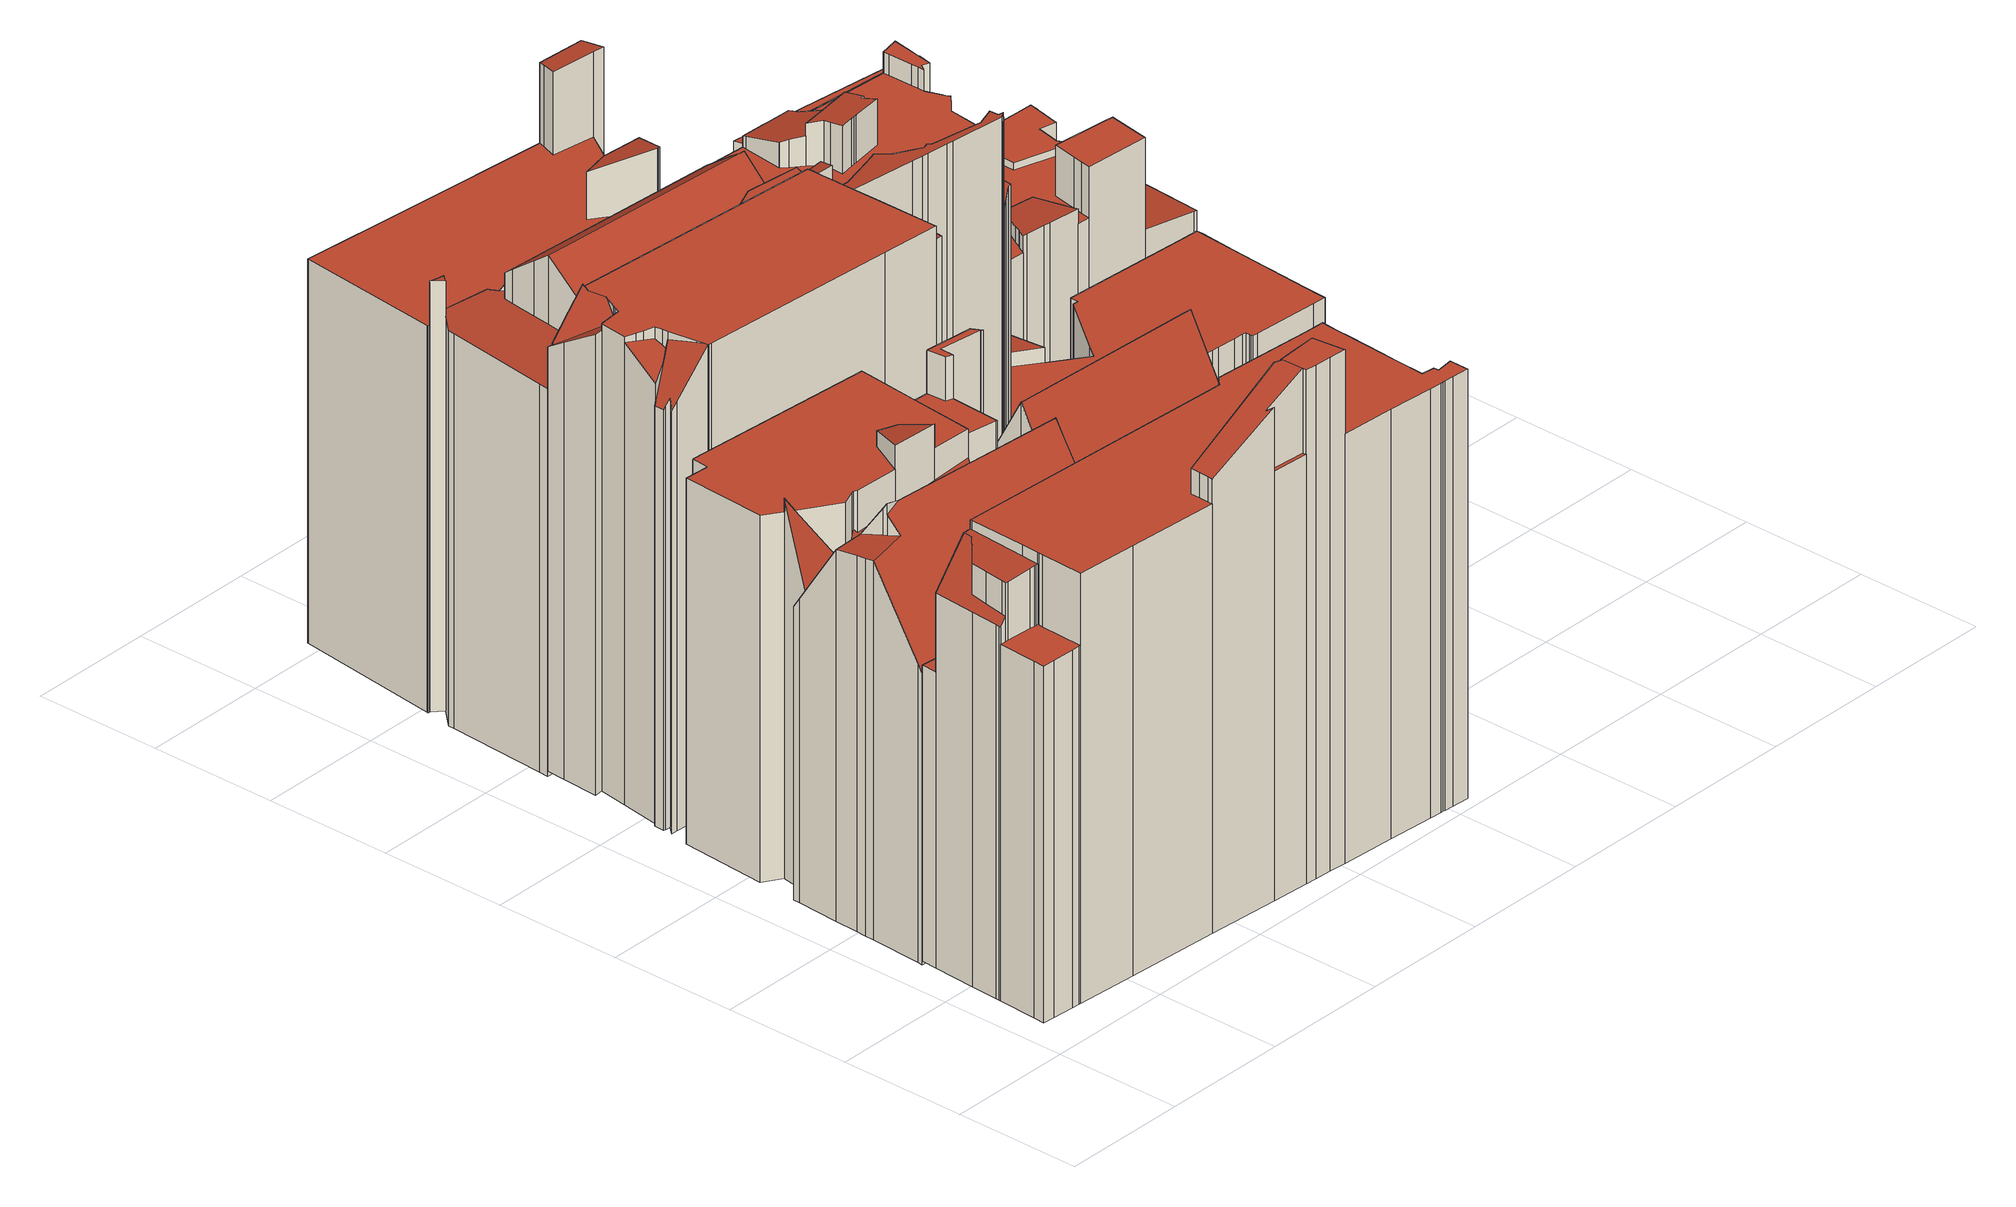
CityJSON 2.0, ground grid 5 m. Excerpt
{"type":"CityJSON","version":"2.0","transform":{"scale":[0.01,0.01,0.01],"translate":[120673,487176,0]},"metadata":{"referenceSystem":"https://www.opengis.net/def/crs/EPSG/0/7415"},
"CityObjects":{
"building1":{"type":"Building","attributes":{"dak_type":"slanted","data_area":109.14,"data_coverage":0.928,"geconstateerd":false,"gid":16992010,"h_dak_50p":17.04,"h_dak_70p":17.06,"h_dak_max":20.39,"h_dak_min":3.39,"h_maaiveld":0.548,"kas_warenhuis":false,"lod11_replace":false,"ondergronds_type":"above ground","oorspronkelijkbouwjaar":1987,"pw_actueel":"yes","pw_bron":"ahn3","reconstructie_methode":"tudelft3d-geoflow","reconstruction_skipped":false,"rmse_lod12":3.08,"rmse_lod13":1.92,"rmse_lod22":1.46,"rn":1,"status":"Pand in gebruik","t_run":290.98,"val3dity_codes_lod12":"[]","val3dity_codes_lod13":"[]","val3dity_codes_lod22":"[303]"},"children":["building1-1"]},
"building1-1":{"type":"BuildingPart","parents":["building1"],"geometry":[{"type":"Solid","lod":"2.2","boundaries":[[[[0,1,2,3,4,5,6,7,8,9,10,11,12,13,14,15,16,17,18,19,20,21,22,23,24,25,26,27,28,29,30,31,32,33,34,35,36,37,38,39,40,41,42,43,44,45,46,47,48,49,50,51,52,53,54,55,56]],[[57,25,24,58]],[[59,14,13,60]],[[61,62,63,64]],[[64,63,0,56,65]],[[66,67,68,69]],[[70,3,2,71]],[[72,16,15,73]],[[74,22,21,75]],[[76,77,78,79]],[[65,56,55,78]],[[80,81,82,83]],[[84,85,86,87]],[[88,26,25,57]],[[89,90,23,22,74]],[[91,92,93,94,95]],[[96,17,16,72]],[[97,95,94,93,98,99]],[[100,101,90,89]],[[102,103,101,100]],[[104,39,38,105]],[[106,45,44,107]],[[108,109,110,111]],[[112,111,110,113,114]],[[71,2,1,115]],[[116,117,118,119]],[[120,116,121,122]],[[123,124,125,126]],[[127,128,117,116,120]],[[129,12,11,130]],[[79,78,55,54,131,132]],[[133,4,3,70]],[[119,118,134,135]],[[69,68,136,137]],[[60,13,12,129]],[[83,82,138,139]],[[139,138,140,141]],[[142,143,128,127]],[[144,46,45,106]],[[145,20,19,92,91]],[[75,21,20,145]],[[146,18,17,96]],[[147,148,149,150]],[[107,44,43,151]],[[151,43,42,152]],[[153,154,155]],[[156,37,36,157]],[[158,30,29,159]],[[160,47,46,144]],[[161,162,163,67,66]],[[164,165,166,167]],[[130,11,10,125]],[[135,134,124,123]],[[159,29,28,168]],[[114,113,62,61]],[[169,50,49,170]],[[154,153,165,164]],[[131,54,53,171]],[[172,173,174,175]],[[132,131,173,172]],[[176,9,8,177]],[[178,179,180,181]],[[177,8,7,182]],[[183,184,162,161]],[[185,186,111,112]],[[137,136,109,108]],[[187,188,189,190]],[[152,42,41,191,192]],[[191,41,40,193]],[[194,156,188,187]],[[105,38,37,156,194]],[[157,36,35,195]],[[195,35,34,196]],[[190,189,196,197]],[[198,199,179,178]],[[200,201,199,198]],[[202,203,201,200]],[[204,205,203,202]],[[175,174,171,206]],[[87,86,207,208]],[[206,171,53,52,209]],[[210,51,50,169,211]],[[211,169,85,84]],[[99,98,212,213]],[[58,24,23,90]],[[197,196,34,33,214]],[[215,32,31,216]],[[216,31,30,158]],[[168,28,27,217]],[[217,27,26,88]],[[209,52,51,210]],[[208,207,205,204]],[[218,48,47,160]],[[170,49,48,218]],[[219,220,81,80]],[[141,140,221,222]],[[222,221,148,147]],[[95,94,103,102]],[[150,149,94,95,97]],[[92,19,18,146]],[[192,191,220,219]],[[193,40,39,104]],[[214,33,32,215]],[[126,125,10,9,176]],[[223,5,4,133]],[[115,1,0,63]],[[181,180,77,76]],[[213,212,143,142]],[[224,6,5,223]],[[182,7,6,224,225]],[[225,224,163,162]],[[167,166,184,183]],[[122,121,186,185]],[[73,15,14,59]],[[102,100,89,74,75,145,91,95]],[[60,129,130,125,124,134,118,117,128,143,212,98,93,92,146,96,72,73,59]],[[132,172,175,202,200,198,178,181,76,79]],[[157,195,196,189,188,156]],[[171,174,173,131]],[[204,202,175,206,209,210,211,84,87,208]],[[170,218,160,144,106,107,151,152,192,219,80,83,139,141,222,147,150,97,99,213,142,127,120,122,185,112,114,61,64,65,78,77,180,179,199,201,203,205,207,86,85,169]],[[187,190,197,214,215,216,158,159,168,217,88,57,58,90,101,103,94,149,148,221,140,138,82,81,220,191,193,104,105,194]],[[133,70,71,115,63,62,113,110,109,136,68,67,163,224,223]],[[126,176,177,182,225,162,184,166,165,153,155,119,135,123]],[[164,167,183,161,66,69,137,108,111,186,121,116,119,155,154]]]],"semantics":{"surfaces":[{"type":"GroundSurface"},{"type":"WallSurface","on_footprint_edge":true},{"type":"WallSurface","on_footprint_edge":false},{"type":"RoofSurface"}],"values":[[0,1,1,2,1,2,1,1,1,2,1,2,2,1,1,2,1,2,2,2,1,1,2,2,1,2,2,2,2,1,1,1,2,2,1,2,2,2,1,1,1,1,2,1,1,2,1,1,1,2,2,1,2,1,2,1,2,1,2,2,1,2,1,2,2,2,2,1,1,2,1,1,1,2,2,2,2,2,2,2,1,1,2,2,1,1,1,1,1,1,1,2,1,1,2,2,2,2,2,1,2,1,1,1,1,1,2,2,1,1,2,2,2,1,3,3,3,3,3,3,3,3,3,3,3]]}}]},
"building2":{"type":"Building","attributes":{"dak_type":"slanted","data_area":84.77,"data_coverage":0.899,"geconstateerd":false,"gid":17594515,"h_dak_50p":12.39,"h_dak_70p":13.74,"h_dak_max":16.14,"h_dak_min":11.46,"h_maaiveld":0.412,"kas_warenhuis":false,"lod11_replace":false,"ondergronds_type":"above ground","oorspronkelijkbouwjaar":1879,"pw_actueel":"yes","pw_bron":"ahn3","reconstructie_methode":"tudelft3d-geoflow","reconstruction_skipped":false,"rmse_lod12":1.75,"rmse_lod13":1.12,"rmse_lod22":0.258,"rn":1,"status":"Pand in gebruik","t_run":163.75,"val3dity_codes_lod12":"[]","val3dity_codes_lod13":"[]","val3dity_codes_lod22":"[]"},"children":["building2-1"]},
"building2-1":{"type":"BuildingPart","parents":["building2"],"geometry":[{"type":"Solid","lod":"2.2","boundaries":[[[[226,227,228,229,230,231,232,233,234,235,236,237,238,239,240,241,242,243,244,245,246,247,248,249,250,251,252,253,254,255,256,257,258,259,260,261,262]],[[263,248,247,264]],[[265,254,253,266]],[[267,245,244,268]],[[269,250,249,270]],[[271,252,251,272]],[[273,257,256,274]],[[275,230,229,276]],[[277,255,254,265]],[[278,243,242,279]],[[280,234,233,281]],[[268,244,243,278]],[[282,236,235,283]],[[284,241,240,285]],[[286,239,238,287]],[[276,229,228,288]],[[274,256,255,277]],[[281,233,232,289]],[[290,231,230,275]],[[288,228,227,291]],[[289,232,231,290]],[[292,293,294,295,296]],[[296,295,297]],[[298,261,260,299]],[[299,260,259,300]],[[300,259,258,301]],[[301,258,257,273]],[[302,303,304,305]],[[306,262,261,298]],[[307,226,262,306,308]],[[308,306,309,310]],[[310,309,311,312]],[[313,314,315,316]],[[312,311,314,313]],[[317,291,227,226,307,318]],[[318,307,303,302]],[[319,320,291,317]],[[305,304,321,322]],[[293,292,323]],[[283,235,234,280]],[[324,237,236,282]],[[287,238,237,324]],[[295,294,325]],[[285,240,239,286]],[[326,279,242,241,284]],[[272,251,250,269]],[[327,246,245,267]],[[264,247,246,327]],[[270,249,248,263]],[[266,253,252,271]],[[322,321,320,319]],[[316,315,279,326]],[[263,264,327,267,268,278,279,315,314,311,309,306,298,299,300,301,273,274,277,265,266,271,272,269,270]],[[296,297,328,329,316,326,284,285,286,287,324,282,283,280,323,292]],[[320,321,304,303,307,308,310,312,313,316,329,328,297,295,325,330,290,275,276,288,291]],[[293,323,280,281,289,290,330,325,294]],[[318,302,305,322,319,317]]]],"semantics":{"surfaces":[{"type":"GroundSurface"},{"type":"WallSurface","on_footprint_edge":true},{"type":"WallSurface","on_footprint_edge":false},{"type":"RoofSurface"}],"values":[[0,1,1,1,1,1,1,1,1,1,1,1,1,1,1,1,1,1,1,1,1,2,2,1,1,1,1,2,1,1,2,2,2,2,1,2,2,2,2,1,1,1,2,1,1,1,1,1,1,1,2,2,3,3,3,3,3]]}}]},
"building3":{"type":"Building","attributes":{"dak_type":"slanted","data_area":70.11,"data_coverage":0.766,"geconstateerd":false,"gid":5332183,"h_dak_50p":13.53,"h_dak_70p":14.47,"h_dak_max":16.06,"h_dak_min":8.26,"h_maaiveld":0.418,"kas_warenhuis":false,"lod11_replace":false,"ondergronds_type":"above ground","oorspronkelijkbouwjaar":1890,"pw_actueel":"yes","pw_bron":"ahn3","reconstructie_methode":"tudelft3d-geoflow","reconstruction_skipped":false,"rmse_lod12":2.83,"rmse_lod13":2.18,"rmse_lod22":0.294,"rn":1,"status":"Pand in gebruik","t_run":191.01,"val3dity_codes_lod12":"[]","val3dity_codes_lod13":"[]","val3dity_codes_lod22":"[]"},"children":["building3-1"]},
"building3-1":{"type":"BuildingPart","parents":["building3"],"geometry":[{"type":"Solid","lod":"2.2","boundaries":[[[[331,332,333,334,335,336,337,338,339,340,341,342,343,344,345,346,347,348,349,350,351,352,353,354,355,356,357,358,359,360,361,362,363,364,365,366,367,368,369,370,371,372,373]],[[374,342,341,375,376]],[[376,375,377,378]],[[379,380,344,343,381]],[[382,349,348,383]],[[384,350,349,382]],[[385,386,346,345,387]],[[388,347,346,386]],[[389,355,354,390]],[[391,335,334,392]],[[393,336,335,391]],[[383,348,347,388]],[[394,369,368,395]],[[396,363,362,397]],[[398,338,337,399]],[[399,337,336,393]],[[400,340,339,401]],[[401,339,338,398]],[[402,351,350,384,403]],[[404,352,351,402]],[[405,406,407,408]],[[409,410,411]],[[406,405,411]],[[412,356,355,389]],[[413,353,352,404]],[[410,409,358,357,414]],[[414,357,356,412]],[[415,416,417,418]],[[419,420,380,379]],[[421,422,420,419]],[[422,367,366,423]],[[424,365,364,425]],[[426,427,428,429]],[[430,431,432,433]],[[431,434,403,435]],[[408,407,436,437]],[[438,359,358,409]],[[435,403,384,416,415]],[[439,373,372,440]],[[375,341,340,400]],[[441,332,331,442]],[[378,377,395,443]],[[440,372,371,444]],[[444,371,370,445]],[[445,370,369,394]],[[446,429,428,434,431,430]],[[390,354,353,413]],[[433,432,447,448]],[[448,447,429,446]],[[437,436,427,426]],[[449,333,332,441]],[[442,331,373,439]],[[450,361,360,451]],[[451,360,359,438]],[[397,362,361,450]],[[425,364,363,396]],[[423,366,365,424]],[[443,395,368,367,422,421]],[[387,345,344,380]],[[418,417,386,385]],[[392,334,333,449]],[[381,343,342,374]],[[395,377,375,400,452,453,454,455,456,440,444,445,394]],[[442,439,440,456,455,454,453,452,400,401,398,399,393,391,392,449,441]],[[390,413,404,402,403,434,428,427,436,407,406,411,410,414,412,389]],[[448,446,430,433]],[[447,432,431,435,415,457,458,396,397,450,451,438,409,411,405,408,437,426,429]],[[423,424,425,396,458,457,415,418,459]],[[387,380,420,422,423,459,418,385]],[[386,417,416,384,382,383,388]],[[381,374,376,378,443,421,419,379]]]],"semantics":{"surfaces":[{"type":"GroundSurface"},{"type":"WallSurface","on_footprint_edge":true},{"type":"WallSurface","on_footprint_edge":false},{"type":"RoofSurface"}],"values":[[0,1,2,1,1,1,1,1,1,1,1,1,1,1,1,1,1,1,1,1,2,2,2,1,1,1,1,2,2,2,1,1,2,2,2,2,1,2,1,1,1,2,1,1,1,2,1,2,2,2,1,1,1,1,1,1,1,1,1,2,1,1,3,3,3,3,3,3,3,3,3]]}}]},
"building4":{"type":"Building","attributes":{"dak_type":"slanted","data_area":129.29,"data_coverage":0.887,"geconstateerd":false,"gid":17594517,"h_dak_50p":16.39,"h_dak_70p":18.41,"h_dak_max":18.69,"h_dak_min":3.06,"h_maaiveld":0.494,"kas_warenhuis":false,"lod11_replace":false,"ondergronds_type":"above ground","oorspronkelijkbouwjaar":1903,"pw_actueel":"yes","pw_bron":"ahn3","reconstructie_methode":"tudelft3d-geoflow","reconstruction_skipped":false,"rmse_lod12":9.32,"rmse_lod13":1.99,"rmse_lod22":0.279,"rn":1,"status":"Pand in gebruik","t_run":283.83,"val3dity_codes_lod12":"[]","val3dity_codes_lod13":"[]","val3dity_codes_lod22":"[]"},"children":["building4-1"]},
"building4-1":{"type":"BuildingPart","parents":["building4"],"geometry":[{"type":"Solid","lod":"2.2","boundaries":[[[[460,461,462,463,464,465,466,467,468,469,470,471,472,473,474,475,476,477,478,479,480,481,482,483,484,485,486,487,488,489,490,491,492,493,494,495,496,497,498,499,500,501,502,503,504]],[[505,506,507,508]],[[509,468,467,510]],[[511,489,488,512]],[[513,514,515,516]],[[517,494,493,518]],[[519,486,485,520]],[[512,488,487,521]],[[522,523,524,525,526]],[[527,478,477,528]],[[529,475,474,530]],[[531,532,533,534]],[[535,536,537,538]],[[539,540,541,542]],[[526,525,543,544]],[[545,497,496,546]],[[547,500,499,548]],[[544,543,549,550]],[[551,552,553]],[[554,555,556,557]],[[538,537,523,522]],[[558,559,540,539]],[[560,501,500,547]],[[561,560,562,563]],[[564,565,566,567]],[[567,566,568,569]],[[570,571,572,573]],[[574,575,576,577]],[[518,493,492,578]],[[563,562,579,580]],[[581,582,583,584]],[[585,586,582,581]],[[587,588,495,494,517]],[[573,572,588,587]],[[584,583,589,590]],[[578,492,491,591,592]],[[592,591,586,585]],[[593,498,497,545]],[[546,496,495,588]],[[548,499,498,593]],[[577,576,571,570]],[[590,589,594,595]],[[596,502,501,560,561]],[[580,579,597,598]],[[599,484,483,600]],[[601,602,603,604]],[[605,606,607]],[[608,609,610,611]],[[569,568,612,613]],[[614,615,565,564]],[[604,603,479,478,527]],[[616,617,618,619]],[[620,600,483,482,618]],[[542,541,600,620]],[[621,622,521,623]],[[591,491,490,624]],[[624,490,489,511]],[[625,472,471,626]],[[627,473,472,625]],[[530,474,473,627]],[[528,477,476,606,605]],[[606,476,475,529]],[[628,598,597,532,531]],[[629,628,559,558]],[[623,521,487,486,519]],[[534,533,622,621]],[[630,504,503,631,632]],[[632,631,633,634]],[[631,503,502,596]],[[619,618,482,481,635]],[[516,515,636,637]],[[637,636,617,616]],[[635,481,480,638]],[[639,462,461,640]],[[510,467,466,641]],[[642,464,463,643]],[[644,465,464,642]],[[557,556,553]],[[641,466,465,644]],[[645,470,469,552,551]],[[552,469,468,509]],[[646,645,647,648]],[[649,650,506,505]],[[643,463,462,639]],[[550,549,651]],[[640,461,460,652]],[[520,485,484,599]],[[634,633,653,654,655]],[[652,460,504,630]],[[656,657,658]],[[659,626,471,470,645,646]],[[508,507,626,659]],[[648,647,536,535]],[[525,524,555,554]],[[602,601,660]],[[638,480,479,603]],[[661,662,609,608]],[[663,664,662,661]],[[665,666,664,663]],[[613,612,667,668]],[[668,667,666,665]],[[669,670,615,614]],[[655,654,514,513]],[[654,653,671,672]],[[672,671,598,628,629]],[[611,610,673,674]],[[674,673,575,574]],[[675,676,670,669]],[[595,594,676,675]],[[657,656,650,649]],[[606,529,530,627,625,626,507,506,650,677,607]],[[653,633,631,596,561,563,580,598,671]],[[519,520,599,600,541,540,559,628,531,534,621,623]],[[658,660,601,604,527,528,605,607,677,650,656]],[[537,536,647,645,551,553,556,555,524,523]],[[641,644,642,643,639,651,549,543,525,554,557,553,552,509,510]],[[526,544,550,651,639,640,652,630,632,634,655,513,516,637,616,619,635,638,603,602,660,658,657,649,505,508,659,646,648,535,538,522]],[[654,672,629,558,539,542,620,618,617,636,515,514]],[[570,573,587,517,518,578,592,585,581,584,590,595,675,669,614,564,567,569,613,668,665,663,661,608,611,674,574,577]],[[670,676,594,589,583,582,586,591,624,511,512,521,622,533,532,597,579,562,560,547,548,593,545,546,588,572,571,576,575,673,610,609,662,664,666,667,612,568,566,565,615]]]],"semantics":{"surfaces":[{"type":"GroundSurface"},{"type":"WallSurface","on_footprint_edge":false},{"type":"WallSurface","on_footprint_edge":true},{"type":"RoofSurface"}],"values":[[0,1,2,2,1,2,2,2,1,2,2,1,1,1,1,2,2,1,1,1,1,1,2,1,1,1,1,1,2,1,1,1,2,1,1,2,1,2,2,2,1,1,2,1,2,1,1,1,1,1,2,1,2,1,1,2,2,2,2,2,2,2,1,1,2,1,2,1,2,2,1,1,2,2,2,2,2,1,2,2,2,1,1,2,1,2,2,1,2,1,2,1,1,1,1,2,1,1,1,1,1,1,1,1,1,1,1,1,1,1,3,3,3,3,3,3,3,3,3,3]]}}]},
"building5":{"type":"Building","attributes":{"dak_type":"slanted","data_area":167.4,"data_coverage":0.858,"geconstateerd":false,"gid":17594520,"h_dak_50p":15.5,"h_dak_70p":16.38,"h_dak_max":18.47,"h_dak_min":0.553,"h_maaiveld":0.282,"kas_warenhuis":false,"lod11_replace":false,"ondergronds_type":"above ground","oorspronkelijkbouwjaar":2006,"pw_actueel":"yes","pw_bron":"ahn3","reconstructie_methode":"tudelft3d-geoflow","reconstruction_skipped":false,"rmse_lod12":7.24,"rmse_lod13":1.91,"rmse_lod22":0.578,"rn":1,"status":"Pand in gebruik","t_run":501.45,"val3dity_codes_lod12":"[]","val3dity_codes_lod13":"[]","val3dity_codes_lod22":"[]"},"children":["building5-1"]},
"building5-1":{"type":"BuildingPart","parents":["building5"],"geometry":[{"type":"Solid","lod":"2.2","boundaries":[[[[678,679,680,681,682,683,684,685,686,687,688,689,690,691,692,693,694,695,696,697,698,699,700,701,702,703,704,705,706,707,708,709,710,711,712,713,714,715,716,717,718,719,720,721,722,723,724,725,726,727,728,729,730,731,732,733,734,735,736,737,738,739,740,741,742,743,744,745,746,747,748,749,750,751,752,753,754,755,756,757]],[[758,729,728,759]],[[760,750,749,761]],[[762,736,735,763]],[[759,728,727,764]],[[765,766,712,711,767,768]],[[769,713,712,766]],[[770,771,772,773]],[[774,775,776,777]],[[778,779,780,781]],[[782,783,706,705,784]],[[785,689,688,786]],[[787,742,741,788]],[[789,744,743,790]],[[791,738,737,792]],[[792,737,736,762]],[[793,794,795,796]],[[797,694,693,798,799]],[[800,801,802,803]],[[804,747,746,805]],[[806,709,708,807]],[[808,809,810,811]],[[812,813,809,808]],[[803,802,697,696,814]],[[815,816,817,818]],[[819,820,821,822]],[[823,824,825,826]],[[826,825,680,679,827]],[[828,829,830,794,793]],[[831,832,824,823]],[[794,830,832,831]],[[833,834,835,836]],[[837,838,839,840]],[[841,842,843,844]],[[842,845,846,847]],[[848,707,706,783]],[[849,850,851,852]],[[853,710,709,806]],[[854,855,856,857]],[[858,859,860,861]],[[862,756,755,863]],[[864,753,752,865]],[[807,708,707,848]],[[866,867,868,869]],[[870,871,872,867,866]],[[873,874,875,876]],[[877,878,879,880]],[[881,882,878,877]],[[883,884,885,886]],[[887,685,684,888]],[[876,875,889,890]],[[891,892,775,774]],[[893,687,686,894]],[[895,896,894,897]],[[897,894,686,685,887]],[[898,899,900,901]],[[822,821,896,895]],[[902,903,820,819]],[[904,905,906]],[[907,908,771,770]],[[909,910,908,907]],[[911,912,699,698,913]],[[914,915,912,911]],[[916,917,918,919]],[[899,701,700,920]],[[921,922,923,924]],[[925,926,922,921,927]],[[927,921,928,929]],[[930,760,931,932]],[[933,751,750,760,930]],[[934,935,926,925]],[[936,937,938,935,934]],[[939,940,941,942]],[[942,941,943,944]],[[945,754,753,864]],[[946,947,948,949]],[[950,951,952,953]],[[953,952,947,946]],[[954,734,733,955]],[[764,727,726,956]],[[932,931,937,936]],[[957,958,959,960]],[[961,748,747,804]],[[962,963,964,965]],[[963,681,680,825]],[[966,967,968,969]],[[970,971,779,778]],[[972,973,850,849]],[[973,703,702,974]],[[975,976,977,978,979]],[[901,900,980,981]],[[790,743,742,787]],[[982,740,739,983]],[[788,741,740,982]],[[983,739,738,791]],[[955,733,732,984]],[[763,735,734,954]],[[805,746,745,985]],[[986,678,757,987]],[[987,757,756,862]],[[988,989,990,795]],[[991,992,993,994]],[[994,993,838,837]],[[857,856,989,988]],[[827,679,678,986]],[[949,948,995,996]],[[997,998,977,976]],[[976,975,999]],[[969,968,1000,1001]],[[979,978,1002]],[[981,980,1002]],[[974,702,701,899,898]],[[1003,704,703,973,972]],[[1004,720,719,810]],[[1005,818,817,1006,1007]],[[836,835,818,1005]],[[1008,1009,1010,1011]],[[996,995,1012,1013]],[[1013,1012,855,854]],[[1007,1006,1009,1008]],[[1011,1010,992,991]],[[796,795,990,1014,1015]],[[1015,1014,829,828]],[[781,780,967,966]],[[880,879,783,782]],[[1016,1017,845,842,841]],[[1018,1019,1017,1016]],[[1020,1021,1019,1018]],[[847,846,882,881]],[[840,839,1021,1020]],[[1022,691,690,1023]],[[919,918,888,1024]],[[929,928,951,950]],[[1025,1026,872,871]],[[890,889,1026,1025]],[[1027,1028,1029,1030]],[[1031,1032,1033,1034]],[[886,885,1034,1035]],[[1036,718,717,1037]],[[1038,1039,1032,1031]],[[1040,714,713,769]],[[1041,715,714,1040]],[[1042,716,715,1041]],[[1024,888,684,683,1043]],[[773,772,1044,1045]],[[1046,1047,1048,1049]],[[1050,1051,1028,1027]],[[917,1052,1053,1054]],[[767,711,710,853]],[[1035,1034,1033,766,765]],[[768,767,1051,1050]],[[1030,1029,871,870]],[[861,860,1055,1056]],[[1056,1055,1057,1058]],[[924,923,859,858]],[[761,749,748,961]],[[1059,1060,801,800]],[[1061,695,694,797]],[[814,696,695,1061]],[[1037,717,716,1042,1062]],[[1062,1042,813,812]],[[811,810,719,718,1036]],[[798,693,692,1063]],[[799,798,1060,1059]],[[1058,1057,874,873]],[[869,868,884,883]],[[1064,1065,1039,1038]],[[777,776,1065,1064]],[[1023,690,689,785]],[[1063,692,691,1022]],[[920,700,699,912]],[[913,698,697,802]],[[915,914,906]],[[1001,1000,998,997]],[[905,904,1066,1067]],[[786,688,687,893]],[[1045,1044,903,902]],[[1068,721,720,1004]],[[985,745,744,789]],[[1069,682,681,963,962]],[[1067,1066,910,909]],[[1043,683,682,1069]],[[1054,1053,1047,1046]],[[1070,1071,1052,917,916]],[[1072,723,722,1073]],[[1073,722,721,1068]],[[1074,724,723,1072]],[[1075,725,724,1074]],[[956,726,725,1075]],[[984,732,731,1076]],[[1077,730,729,758]],[[844,843,1078,1079]],[[863,755,754,945]],[[1076,731,730,1077]],[[965,964,1071,1070]],[[1049,1048,971,970]],[[1080,1081,816,815]],[[852,851,1081,1080]],[[784,705,704,1003]],[[865,752,751,933]],[[935,938,958,957]],[[1082,1083,1084,1085]],[[960,959,1083,1082]],[[1085,1084,1086,1087]],[[944,943,1088,1089]],[[1089,1088,892,891]],[[1087,1086,940,939]],[[1079,1078,834,833]],[[953,946,949,996,1013,854,857,988,795,794,831,823,826,827,986,987,862,863,945,864,865,933,930,932,936,934,925,927,929,950]],[[971,1048,1047,1053,1052,1071,964,963,825,824,832,830,829,1014,990,989,856,855,1012,995,948,947,952,951,928,921,924,858,861,1056,1058,873,876,890,1025,871,1029,1028,1051,767,853,806,807,848,783,879,878,882,846,845,1017,1019,1021,839,838,993,992,1010,1009,1006,817,816,1081,851,850,973,974,898,901,981,1002,978,977,998,1000,968,967,780,779]],[[836,1005,1007,1008,1011,991,994,837,840,1020,1018,1016,841,844,1079,833]],[[1015,828,793,796]],[[1024,1043,1069,962,965,1070,916,919]],[[902,819,822,895,897,887,888,918,917,1054,1046,1049,970,778,781,966,969,1001,1090,1091,773,1045]],[[905,1067,999,975,979,1002,980,900,899,920,912,915,906]],[[768,1050,1027,1030,870,866,869,883,886,1035,765]],[[1062,812,808,811,1036,1037]],[[799,1059,800,803,814,1061,797]],[[894,896,821,820,903,1044,772,771,908,910,1066,904,906,914,911,913,802,801,1060,798,1063,1022,1023,785,786,893]],[[1091,1090,1001,997,976,999,1067,909,907,770,773]],[[984,1076,1077,758,759,764,956,1075,1074,1072,1073,1068,1004,810,809,813,1042,1041,1040,769,766,1033,1032,1039,1065,776,775,892,1088,943,941,940,1086,1084,1083,959,958,938,937,931,760,761,961,804,805,985,789,790,787,788,982,983,791,792,762,763,954,955]],[[944,1089,891,774,777,1064,1038,1031,1034,885,884,868,867,872,1026,889,875,874,1057,1055,860,859,923,922,926,935,957,960,1082,1085,1087,939,942]],[[818,835,834,1078,843,842,847,881,877,880,782,784,1003,972,849,852,1080,815]]]],"semantics":{"surfaces":[{"type":"GroundSurface"},{"type":"WallSurface","on_footprint_edge":true},{"type":"WallSurface","on_footprint_edge":false},{"type":"RoofSurface"}],"values":[[0,1,1,1,1,1,1,2,2,2,1,1,1,1,1,1,2,1,2,1,1,2,2,1,2,2,2,1,2,2,2,2,2,2,2,1,2,1,2,2,1,1,1,2,2,2,2,2,2,1,2,2,1,2,1,2,2,2,2,2,2,1,2,2,1,2,2,2,2,1,2,2,2,2,1,2,2,2,1,1,2,2,1,2,1,2,2,2,1,2,2,1,1,1,1,1,1,1,1,1,2,2,2,2,1,2,2,2,2,2,2,1,1,1,2,2,2,2,2,2,2,2,2,2,2,2,2,2,2,2,1,2,2,2,2,2,2,2,1,2,1,1,1,1,2,2,2,2,1,2,2,2,2,2,2,1,2,1,1,1,2,1,1,2,2,2,2,2,1,1,1,1,2,2,2,1,2,1,1,1,2,1,2,2,1,1,1,1,1,1,1,2,1,1,2,2,2,2,1,1,2,2,2,2,2,2,2,2,3,3,3,3,3,3,3,3,3,3,3,3,3,3,3]]}}]},
"building6":{"type":"Building","attributes":{"dak_type":"slanted","data_area":189.82,"data_coverage":0.902,"geconstateerd":false,"gid":17594522,"h_dak_50p":9.04,"h_dak_70p":14.89,"h_dak_max":18.13,"h_dak_min":3.85,"h_maaiveld":0.277,"kas_warenhuis":false,"lod11_replace":false,"ondergronds_type":"above ground","oorspronkelijkbouwjaar":1910,"pw_actueel":"yes","pw_bron":"ahn3","reconstructie_methode":"tudelft3d-geoflow","reconstruction_skipped":false,"rmse_lod12":5.98,"rmse_lod13":2.5,"rmse_lod22":0.393,"rn":1,"status":"Pand in gebruik","t_run":346.36,"val3dity_codes_lod12":"[]","val3dity_codes_lod13":"[]","val3dity_codes_lod22":"[]"},"children":["building6-1"]},
"building6-1":{"type":"BuildingPart","parents":["building6"],"geometry":[{"type":"Solid","lod":"2.2","boundaries":[[[[1092,1093,1094,1095,1096,1097,1098,1099,1100,1101,1102,1103,1104,1105,1106,1107,1108,1109,1110,728,1111,1112,1113,1114,1115,1116,1117,1118,1119,1120,1121,1122,1123,1124,1125,1126]],[[1127,1109,1108,1128]],[[1129,1121,1120,1130,1131]],[[1132,1111,728,1133]],[[1134,1110,1109,1127]],[[1135,1136,1137,1138]],[[1131,1130,1139,1140]],[[1141,1105,1104,1142]],[[1143,1144,1145,1146]],[[1142,1104,1103,1147]],[[1148,1149,1150,1151]],[[1128,1108,1107,1152]],[[1153,1154,1124,1123,1155,1156]],[[1157,1116,1115,1158]],[[1159,1160,1161,1162]],[[1163,1119,1118,1164]],[[1165,1166,1149,1148]],[[1140,1139,1166,1165]],[[1130,1120,1119,1163]],[[1167,1102,1101,1168]],[[1169,1170,1154,1153]],[[1171,1117,1116,1157]],[[1172,1173,1174,1175]],[[1176,1177,1178,1179]],[[1180,1181,1182,1183]],[[1184,1185,1186,1170,1169]],[[1187,1188,1144,1143]],[[1189,1190,1188,1187]],[[1191,1192,1190,1189]],[[1193,1194,1195,1196]],[[1197,1198,1192,1191]],[[1199,1200,1201,1202]],[[1196,1195,1203,1204]],[[1205,1206,1200,1199]],[[1207,1205,1208,1209]],[[1210,1092,1126,1211]],[[1212,1213,1214,1215]],[[1216,1167,1217,1218]],[[1170,1186,1219,1220]],[[1221,1222,1223,1224]],[[1225,1226,1227,1223]],[[1228,1099,1098,1229]],[[1230,1231,1229,1232]],[[1224,1223,1227,1233,1234]],[[1235,1236,1164,1237]],[[1237,1164,1118,1117,1171]],[[1146,1145,1236,1235]],[[1238,1239,1240,1241]],[[1242,1243,1244,1245]],[[1246,1247,1243,1242]],[[1248,1249,1250,1251]],[[1245,1244,1249,1248]],[[1252,1253,1100,1099,1228]],[[1254,1094,1093,1255]],[[1256,1095,1094,1254]],[[1255,1093,1092,1210]],[[1257,1258,1113,1112,1259,1260]],[[1204,1203,1258,1257]],[[1261,1114,1113,1258]],[[1209,1208,1194,1193]],[[1262,1263,1264,1265,1266]],[[1267,1097,1096,1268]],[[1269,1270,1222,1221]],[[1234,1233,1231,1230]],[[1271,1267,1270,1269]],[[1183,1182,1272,1273]],[[1147,1103,1102,1167,1216]],[[1268,1096,1095,1256]],[[1158,1115,1114,1261,1274]],[[1275,1276,1198,1197]],[[1274,1261,1276,1275]],[[1260,1259,1277,1278]],[[1278,1277,1206,1205,1207]],[[1259,1112,1111,1132]],[[1133,728,1110,1134]],[[1266,1265,1247,1246]],[[1251,1250,1106,1105,1141]],[[1152,1107,1106,1250]],[[1232,1229,1098,1097,1267,1271]],[[1279,1280,1181,1180]],[[1151,1150,1281,1282]],[[1185,1283,1284,1285]],[[1156,1155,1283,1185,1184]],[[1286,1122,1121,1129]],[[1287,1286,1288,1284]],[[1155,1123,1122,1286,1287]],[[1285,1284,1288,1280,1279]],[[1168,1101,1100,1253]],[[1282,1281,1253,1252]],[[1218,1217,1239,1238]],[[1241,1240,1160,1159]],[[1162,1161,1289,1290]],[[1290,1289,1291,1292]],[[1292,1291,1263,1262]],[[1202,1201,1264,1263]],[[1220,1219,1293,1294]],[[1295,1273,1272,1136,1135]],[[1175,1174,1296,1297]],[[1297,1296,1273,1295]],[[1179,1178,1226,1225]],[[1138,1137,1177,1176]],[[1298,1299,1300,1301]],[[1215,1214,1299,1298]],[[1301,1300,1302,1303]],[[1211,1126,1125,1304,1305]],[[1305,1304,1306,1307]],[[1303,1302,1307,1308]],[[1304,1125,1124,1154]],[[1309,1310,1213,1212]],[[1310,1311,1312,1313]],[[1314,1315,1316,1312]],[[1313,1312,1316,1173,1172]],[[1294,1293,1315,1314]],[[1308,1307,1306,1311,1310,1309]],[[1274,1275,1197,1191,1189,1187,1143,1146,1235,1237,1171,1157,1158]],[[1278,1207,1209,1193,1196,1204,1257,1260]],[[1232,1271,1269,1221,1224,1234,1230]],[[1156,1184,1169,1153]],[[1155,1287,1284,1283]],[[1253,1281,1150,1149,1166,1139,1130,1163,1164,1236,1145,1144,1188,1190,1192,1198,1276,1261,1258,1203,1195,1194,1208,1205,1199,1202,1263,1291,1289,1161,1160,1240,1239,1217,1167,1168]],[[1262,1266,1246,1242,1245,1248,1251,1141,1142,1147,1216,1218,1238,1241,1159,1162,1290,1292]],[[1201,1200,1206,1277,1259,1132,1133,1134,1127,1128,1152,1250,1249,1244,1243,1247,1265,1264]],[[1177,1137,1136,1272,1182,1181,1280,1288,1286,1129,1131,1140,1165,1148,1151,1282,1252,1228,1229,1231,1233,1227,1226,1178]],[[1313,1172,1175,1297,1295,1135,1138,1176,1179,1225,1223,1222,1270,1267,1268,1256,1254,1255,1210,1211,1305,1307,1302,1300,1299,1214,1213,1310]],[[1315,1293,1219,1186,1185,1285,1279,1180,1183,1273,1296,1174,1173,1316]],[[1311,1306,1304,1154,1170,1220,1294,1314,1312]],[[1308,1309,1212,1215,1298,1301,1303]]]],"semantics":{"surfaces":[{"type":"GroundSurface"},{"type":"WallSurface","on_footprint_edge":true},{"type":"WallSurface","on_footprint_edge":false},{"type":"RoofSurface"}],"values":[[0,1,1,1,1,2,2,1,2,1,2,1,1,1,2,1,2,2,1,1,2,1,2,2,2,2,2,2,2,2,2,2,2,2,2,1,2,2,2,2,2,1,2,2,2,1,2,2,2,2,2,2,1,1,1,1,1,2,1,2,2,1,2,2,2,2,1,1,1,2,2,2,2,1,1,2,1,1,1,2,2,2,2,1,2,1,2,1,2,2,2,2,2,2,2,2,2,2,2,2,2,2,2,2,1,2,2,1,2,2,2,2,2,2,3,3,3,3,3,3,3,3,3,3,3,3,3]]}}]}
},
"vertices":[
[256,131,55],[247,132,55],[215,133,55],[132,139,55],[83,142,55],[86,185,55],[94,339,55],[95,348,55],[96,362,55],[101,467,55],[111,636,55],[114,697,55],[155,694,55],[249,688,55],[276,686,55],[1315,622,55],[1318,660,55],[1530,647,55],[1887,625,55],[1972,620,55],[2010,618,55],[2015,617,55],[2131,610,55],[2136,562,55],[2136,560,55],[2144,491,55],[2174,488,55],[2189,487,55],[2185,389,55],[2181,286,55],[2187,286,55],[2180,261,55],[2176,186,55],[2174,134,55],[2137,121,55],[2132,106,55],[2129,95,55],[2102,98,55],[2084,100,55],[2080,100,55],[2076,99,55],[2062,94,55],[2061,31,55],[2061,20,55],[1991,24,55],[1956,26,55],[1947,27,55],[1937,27,55],[1888,30,55],[1702,42,55],[1489,55,55],[1420,59,55],[1351,63,55],[1308,66,55],[1157,75,55],[869,93,55],[498,116,55],[2144,491,1427],[2136,560,1428],[276,686,1191],[249,688,1192],[262,301,1708],[262,301,1432],[256,131,1432],[256,131,1709],[498,116,1708],[129,336,1652],[129,336,1428],[227,327,1431],[227,327,1661],[132,139,1428],[215,133,1431],[1318,660,1172],[1315,622,1172],[2131,610,1553],[2015,617,1551],[870,112,1804],[870,112,1708],[869,93,1708],[869,93,1803],[1994,89,1706],[1994,89,1419],[1994,109,1419],[1994,109,1706],[1488,70,2030],[1488,70,1707],[1476,188,1706],[1476,188,2029],[2174,488,1428],[2136,562,1542],[2136,562,1428],[1972,620,1550],[1972,620,1160],[1970,573,1160],[1970,573,1425],[1970,573,1539],[1530,647,1168],[1970,573,1704],[1891,577,1161],[1891,577,1704],[2018,570,1540],[2018,570,1426],[2013,570,1540],[2013,570,1425],[2080,100,1421],[2084,100,1421],[1956,26,1706],[1991,24,1706],[255,324,1664],[255,324,1432],[263,324,1432],[263,324,1665],[263,324,1708],[263,321,1432],[263,321,1708],[247,132,1432],[274,628,1672],[274,628,1191],[245,630,1192],[245,630,1670],[274,628,1706],[274,622,1672],[274,622,1706],[149,634,1547],[149,634,1193],[111,636,1194],[111,636,1498],[280,628,1706],[280,628,1191],[155,694,1193],[114,697,1194],[1157,75,1707],[1157,75,1953],[83,142,1427],[156,634,1193],[156,634,1556],[246,325,1431],[246,325,1663],[1942,114,1418],[1942,114,1706],[1949,231,1420],[1949,231,1705],[1455,571,1705],[1455,571,1169],[1947,27,1706],[2010,618,1550],[1887,625,1162],[1962,444,1704],[1962,444,1423],[1966,509,1424],[1966,509,1704],[2061,20,1706],[2061,31,1706],[185,542,1598],[185,542,1662],[243,594,1668],[2102,98,1156],[2129,95,1155],[2187,286,1425],[2181,286,1425],[1937,27,1706],[118,337,1652],[118,337,1523],[118,337,1428],[135,497,1656],[135,497,1536],[128,434,1531],[128,434,1654],[2185,389,1427],[1489,55,1707],[1702,42,1707],[1308,66,1707],[1139,93,1944],[1139,93,1707],[1308,82,1707],[1308,82,2031],[101,467,1495],[96,362,1493],[873,189,1805],[873,189,1707],[871,151,1708],[871,151,1805],[95,348,1492],[120,355,1652],[120,355,1525],[266,393,1708],[266,393,1666],[2102,102,1421],[2102,102,1156],[2101,108,1156],[2101,108,1421],[2062,94,1420],[2062,94,1706],[2076,99,1421],[2102,98,1421],[2132,106,1155],[2137,121,1155],[2137,121,1422],[1289,189,2021],[1289,189,1707],[1302,175,2028],[1302,175,1707],[1306,171,2030],[1306,171,1707],[1306,175,2030],[1306,175,1707],[1308,66,2031],[1359,179,1707],[1359,179,2030],[1351,63,2031],[1420,59,2031],[1489,55,2031],[1486,603,1169],[1486,603,1704],[2174,134,1423],[2176,186,1424],[2180,261,1425],[2189,487,1428],[1888,30,1706],[2062,97,1706],[2062,97,1420],[1953,300,1421],[1953,300,1705],[86,185,1427],[94,339,1427],[94,339,1492],
[577,668,41],[325,683,41],[164,693,41],[114,697,41],[115,716,41],[126,918,41],[128,957,41],[130,996,41],[135,1089,41],[143,1257,41],[144,1283,41],[174,1282,41],[284,1275,41],[649,1254,41],[719,1250,41],[982,1235,41],[1044,1231,41],[1074,1230,41],[1057,958,41],[1381,938,41],[1388,938,41],[1390,967,41],[1403,1172,41],[1403,1183,41],[1453,1177,41],[1969,1113,41],[1974,1113,41],[1974,1108,41],[1944,633,41],[1944,622,41],[1916,624,41],[1360,658,41],[1318,660,41],[1316,633,41],[1315,622,41],[1301,623,41],[1035,640,41],[1403,1172,1152],[1390,967,1154],[1944,633,1160],[1974,1108,1155],[1381,938,1155],[1057,958,1154],[1453,1177,1152],[1403,1183,1152],[1974,1113,1155],[1969,1113,1155],[1360,658,1158],[1916,624,1160],[115,716,1191],[114,697,1162],[1944,622,1160],[1074,1230,1151],[1044,1231,1151],[135,1089,1472],[130,996,1487],[144,1283,1169],[143,1257,1210],[982,1235,1158],[719,1250,1162],[649,1254,1162],[284,1275,1167],[164,693,1162],[128,957,1493],[126,918,1499],[325,683,1162],[254,988,1616],[254,988,1512],[258,974,1515],[258,974,1596],[258,974,1637],[323,983,1616],[1301,623,1158],[1315,622,1158],[1316,633,1158],[1318,660,1157],[576,684,1372],[576,684,1187],[571,742,1274],[571,742,1373],[1035,640,1157],[577,668,1163],[1035,640,1164],[1036,653,1157],[1036,653,1183],[1052,898,1154],[1052,898,1556],[1055,936,1615],[1055,936,1154],[1051,936,1154],[1051,936,1615],[325,683,1372],[577,668,1372],[338,701,1372],[338,701,1189],[413,798,1345],[413,798,1373],[232,1068,1495],[174,1282,1168],[270,927,1526],[1044,1231,1157],[1388,938,1155],[495,972,1616],[670,961,1615],[160,920,1505],
[2343,1268,42],[2153,1277,42],[2072,1347,42],[1557,1366,42],[1474,1369,42],[1476,1413,42],[1565,1407,42],[1568,1406,42],[1569,1426,42],[1577,1542,42],[1590,1727,42],[1590,1731,42],[1411,1748,42],[1408,1690,42],[1399,1490,42],[1395,1491,42],[1396,1480,42],[1044,1506,42],[1039,1284,42],[1019,1285,42],[1013,1234,42],[877,1241,42],[645,1255,42],[578,1258,42],[417,1268,42],[377,1270,42],[207,1280,42],[223,1392,42],[154,1436,42],[175,1778,42],[274,1773,42],[283,1843,42],[1071,1794,42],[1091,1793,42],[1187,1787,42],[1259,1782,42],[1374,1775,42],[1576,1763,42],[2359,1714,42],[2375,1713,42],[2374,1704,42],[2360,1486,42],[2346,1268,42],[1590,1731,1384],[1590,1727,849],[1590,1727,1384],[1599,1727,849],[1599,1727,1383],[1408,1690,1390],[1408,1690,1222],[1411,1748,1389],[1039,1284,660],[1044,1506,1050],[1019,1285,658],[1395,1491,1222],[1395,1491,1074],[1399,1490,1222],[1396,1480,1056],[417,1268,1180],[578,1258,1182],[1474,1369,872],[1557,1366,879],[1476,1413,949],[2359,1714,791],[1576,1763,786],[1071,1794,1442],[283,1843,1448],[1568,1406,952],[1565,1407,952],[1577,1542,1190],[1569,1426,986],[1013,1234,1189],[1019,1285,1339],[877,1241,1187],[399,1279,1453],[399,1279,1209],[457,1302,1288],[457,1302,1452],[223,1392,1453],[223,1392,1507],[254,1372,1453],[377,1270,1179],[645,1255,1183],[207,1280,1177],[1046,1546,1444],[1046,1546,1120],[1235,1516,1095],[1235,1516,1223],[1380,1699,1391],[1380,1699,1222],[1374,1775,1390],[1374,1775,1223],[1259,1782,1223],[1187,1787,1307],[1091,1793,1419],[484,1301,1452],[484,1301,1290],[666,1296,1307],[666,1296,1450],[856,1290,1540],[856,1290,1448],[805,1405,1448],[805,1405,1515],[856,1290,1324],[1019,1285,1447],[471,1308,1306],[471,1308,1452],[154,1436,1453],[2346,1268,823],[2360,1486,1208],[2153,1277,810],[2343,1268,822],[1576,1763,1384],[2374,1704,809],[2375,1713,792],[666,1296,1543],[738,1439,1448],[738,1439,1509],[2072,1347,921],[274,1773,1449],[175,1778,1450],[1593,1540,1190],[1723,1531,1193],[1984,1513,1199],[2323,1489,1207],[2328,1489,1207],[1048,1573,1444],[1065,1733,1442],[1255,1739,1223],
[368,1837,49],[357,1838,49],[354,1838,49],[207,1847,49],[184,1849,49],[211,1879,49],[189,1881,49],[182,1881,49],[184,1922,49],[196,1928,49],[219,2083,49],[235,2198,49],[201,2194,49],[210,2338,49],[214,2414,49],[228,2413,49],[234,2412,49],[309,2408,49],[367,2404,49],[376,2404,49],[428,2400,49],[1345,2344,49],[1427,2339,49],[1765,2318,49],[1824,2314,49],[1885,2310,49],[1888,2310,49],[1924,2308,49],[2796,2254,49],[2799,2254,49],[2798,2243,49],[2784,2010,49],[2780,1949,49],[2776,1891,49],[2775,1867,49],[2775,1864,49],[2774,1847,49],[2764,1689,49],[2758,1690,49],[2662,1697,49],[2158,1727,49],[1688,1756,49],[1646,1758,49],[1417,1772,49],[1180,1787,49],[329,2208,1846],[329,2208,1810],[240,2199,1820],[240,2199,1847],[184,1922,1666],[182,1881,1668],[2799,2254,397],[2796,2254,397],[1424,2195,1839],[1424,2195,1556],[1425,2215,1556],[1425,2215,1838],[2775,1867,475],[2776,1891,474],[1888,2310,922],[1885,2310,922],[1924,2308,393],[335,2020,1850],[335,2020,1791],[337,1999,1779],[337,1999,1820],[337,1999,1851],[367,2404,1841],[309,2408,1774],[228,2413,1680],[214,2414,1680],[1758,2014,931],[1758,2014,394],[1881,2012,395],[1881,2012,924],[289,2061,1850],[289,2061,1815],[330,2049,1807],[330,2049,1850],[1761,2291,1562],[1761,2291,929],[1763,2308,929],[1763,2308,1561],[351,1885,1847],[351,1885,1854],[2764,1689,400],[2774,1847,399],[2158,1727,397],[2662,1697,399],[353,1869,1851],[353,1869,1854],[196,1928,1743],[196,1928,1678],[283,1972,1765],[315,1988,1798],[315,1988,1774],[300,1980,1770],[300,1980,1783],[1751,2216,1564],[1751,2216,930],[1688,1756,395],[1688,1756,582],[1690,1769,395],[1690,1769,582],[2228,2124,472],[2228,2124,396],[2220,2077,396],[2220,2077,474],[2215,2048,396],[2215,2048,475],[2654,1870,476],[2654,1870,398],[2770,1864,399],[2770,1864,475],[2386,1883,478],[2386,1883,397],[2620,1871,398],[2620,1871,476],[2780,1949,473],[1707,1898,395],[1707,1898,580],[2747,2013,471],[2747,2013,398],[2673,2018,398],[2673,2018,472],[2780,2011,471],[2780,2011,398],[2775,1864,475],[2775,1864,399],[2648,2041,398],[2648,2041,471],[2784,2010,398],[2784,2010,471],[2758,1690,400],[2557,2125,397],[2557,2125,470],[1646,1758,582],[1723,2015,394],[1723,2015,579],[1824,2314,926],[1765,2318,929],[374,2395,1849],[374,2395,1842],[376,2404,1841],[376,2404,1852],[234,2412,1687],[234,2412,1680],[233,2405,1685],[2187,1892,480],[2187,1892,396],[2208,1891,397],[2208,1891,479],[2207,2003,396],[2207,2003,476],[2315,2124,472],[2315,2124,396],[1427,2321,1836],[1427,2321,1552],[1427,2339,1551],[1427,2339,1835],[1765,2318,1561],[1885,2286,923],[1885,2286,393],[1924,2308,920],[2798,2243,397],[201,2194,1824],[235,2198,1821],[210,2338,1730],[1723,2015,933],[1723,2015,1571],[1180,1787,1850],[1417,1772,584],[1417,1772,1848],[1417,1789,584],[1417,1789,1848],[1345,2344,1836],[1426,2276,1554],[1426,2276,1837],[428,2400,1841],[354,1838,1855],[357,1838,1855],[189,1881,1676],[184,1849,1674],[207,1847,1698],[211,1879,1699],[219,2083,1828],[219,2083,1850],[259,2071,1821],[259,2071,1850],[341,2230,1846],[341,2230,1795],[355,1854,1854],[368,1837,1855],[1421,2020,582],[1421,2020,1563],[1421,2020,1843],[349,2246,1806],[349,2246,1845],[377,2301,1844],[235,2198,1847],[370,2371,1842],[2194,1930,478],[2194,1930,396],[2203,1983,477],[2203,1983,396],[2206,1996,476],[2206,1996,396],[2207,2001,396],[2207,2001,476],[2396,2124,471],[2396,2124,396],[1520,2018,581],[1520,2018,1565],[2286,1888,397],[2286,1888,479],[2419,2124,471],[2419,2124,396],[255,2369,1707],
[1535,2332,28],[1532,2332,28],[1444,2338,28],[1400,2340,28],[1366,2342,28],[1278,2348,28],[1109,2358,28],[527,2394,28],[501,2396,28],[478,2397,28],[284,2409,28],[214,2414,28],[217,2454,28],[240,2844,28],[241,2868,28],[304,2937,28],[266,2972,28],[311,2969,28],[314,2969,28],[330,2968,28],[527,2955,28],[536,2955,28],[1388,2902,28],[1469,2897,28],[1523,2894,28],[1725,2882,28],[1821,2876,28],[1842,2874,28],[1939,2868,28],[2152,2855,28],[2314,2845,28],[2334,2844,28],[2362,2842,28],[2380,2841,28],[2435,2838,28],[2475,2835,28],[2492,2834,28],[2552,2830,28],[2563,2830,28],[2887,2810,28],[2888,2788,28],[2894,2587,28],[3029,2492,28],[3066,2541,28],[3231,2756,28],[3251,2755,28],[3252,2783,28],[3252,2787,28],[3255,2787,28],[3758,2756,28],[3842,2751,28],[3841,2726,28],[3832,2584,28],[3823,2440,28],[3821,2411,28],[3811,2253,28],[3806,2162,28],[3751,2165,28],[3491,2181,28],[3468,2183,28],[3468,2188,28],[3469,2199,28],[3469,2213,28],[3453,2214,28],[3417,2216,28],[3341,2221,28],[3313,2222,28],[3026,2240,28],[2712,2259,28],[2412,2278,28],[2408,2278,28],[2390,2279,28],[2338,2282,28],[2333,2283,28],[2102,2297,28],[2077,2299,28],[1987,2304,28],[1959,2306,28],[1915,2309,28],[1582,2329,28],[3841,2726,316],[3842,2751,316],[2338,2282,312],[2390,2279,312],[3491,2181,313],[3751,2165,313],[3758,2756,316],[2435,2838,1661],[2435,2838,315],[2380,2841,1563],[2380,2841,1644],[2475,2835,315],[523,2742,1736],[523,2742,1525],[519,2678,1521],[519,2678,1785],[2553,2712,1238],[2553,2712,314],[2554,2727,315],[2554,2727,1238],[1329,2442,1639],[1329,2442,1552],[1417,2476,1552],[1417,2476,1670],[1939,2868,1612],[1939,2868,1564],[1842,2874,1610],[214,2414,1519],[284,2409,1515],[3417,2216,313],[3453,2214,313],[3313,2222,313],[3341,2221,313],[3468,2188,313],[3468,2183,313],[1454,2388,1751],[1454,2388,1665],[1597,2381,1660],[1597,2381,1754],[266,2972,1685],[304,2937,1548],[304,2937,1682],[313,2948,1681],[313,2948,1549],[330,2968,1549],[330,2968,1679],[2412,2278,312],[2712,2259,312],[2334,2844,1563],[2314,2845,1563],[2562,2823,362],[2562,2823,315],[2894,2587,314],[2894,2587,371],[2562,2825,362],[2562,2825,315],[314,2969,1680],[1736,2690,1664],[1736,2690,1558],[1778,2655,1558],[1778,2655,1674],[505,2457,1609],[505,2457,1507],[504,2441,1506],[504,2441,1597],[1450,2365,1667],[1450,2365,1549],[1444,2338,1549],[1444,2338,1670],[1532,2332,1667],[1463,2431,1738],[1463,2431,1551],[1454,2388,1550],[1451,2372,1666],[1451,2372,1550],[1850,2667,1718],[1850,2667,1671],[1824,2663,1672],[1824,2663,1719],[1908,2548,1736],[1908,2548,1555],[2035,2568,1555],[2035,2568,1732],[1988,2691,1714],[1988,2691,1665],[1927,2681,1667],[1927,2681,1716],[1988,2691,1559],[1978,2716,1559],[1978,2716,1657],[2152,2855,1563],[1724,2866,1611],[1724,2866,1563],[1711,2713,1559],[1711,2713,1656],[2362,2842,1563],[1827,2428,1646],[1827,2428,1551],[1671,2378,1550],[1671,2378,1657],[2358,2526,1554],[2358,2526,1240],[2361,2529,1240],[2361,2529,1554],[1915,2309,1653],[1959,2306,1652],[2077,2299,1648],[2102,2297,1647],[2400,2691,1643],[2400,2691,1240],[2422,2676,1239],[2422,2676,1649],[2388,2672,1638],[2388,2672,1558],[2388,2672,1240],[2424,2586,1556],[2424,2586,1239],[2416,2603,1240],[2416,2603,1556],[1936,2825,1625],[1936,2825,1562],[1938,2851,1563],[1938,2851,1617],[1976,2722,1656],[1976,2722,1559],[2426,2724,1653],[2426,2724,1239],[2427,2732,1239],[2427,2732,1653],[527,2394,1561],[1109,2358,1562],[2411,2615,1240],[2411,2615,1556],[2543,2594,1238],[2543,2594,314],[478,2397,1505],[501,2396,1504],[501,2399,1564],[501,2399,1504],[501,2396,1561],[1469,2897,1564],[1469,2897,1445],[1467,2884,1473],[1467,2884,1564],[506,2483,1630],[506,2483,1509],[573,2907,1534],[573,2907,1564],[558,2922,1535],[529,2840,1661],[529,2840,1531],[531,2877,1633],[531,2877,1534],[536,2955,1538],[536,2955,1471],[527,2955,1539],[536,2946,1538],[536,2946,1490],[1294,2377,1843],[1294,2377,1586],[1182,2386,1587],[1182,2386,1844],[1388,2902,1448],[2343,2346,1549],[2343,2346,1240],[2351,2442,1240],[2351,2442,1552],[2340,2307,1636],[2340,2307,1240],[2343,2346,1632],[2263,2315,1548],[2263,2315,1638],[2338,2282,1638],[2338,2287,312],[2338,2287,1638],[2333,2283,1639],[2362,2304,1635],[2362,2304,1240],[2354,2299,1636],[2354,2299,312],[2362,2304,312],[2504,2407,1239],[2504,2407,313],[2528,2416,313],[2528,2416,1239],[2528,2421,313],[2528,2421,1239],[1987,2304,1651],[2013,2344,1646],[2013,2344,1549],[1987,2358,1549],[1987,2358,1646],[2046,2340,1645],[2046,2340,1549],[2037,2353,1549],[2037,2353,1644],[3806,2162,313],[3811,2253,313],[3255,2787,316],[2393,2327,1240],[2393,2327,312],[2397,2366,312],[2397,2366,1240],[2408,2278,312],[1400,2340,1834],[1400,2340,1549],[1404,2368,1550],[1404,2368,1841],[1435,2623,1787],[1435,2623,1557],[1426,2624,1557],[1426,2624,1787],[1323,2432,1630],[1323,2432,1551],[1725,2882,1607],[1725,2882,1564],[1523,2894,1564],[1457,2796,1655],[1457,2796,1654],[1457,2796,1562],[1460,2820,1562],[1460,2820,1606],[1467,2877,1488],[1467,2877,1564],[3469,2213,313],[3469,2199,313],[3821,2411,314],[3026,2240,312],[1535,2332,1666],[1582,2329,1665],[1639,2379,1658],[1639,2379,1550],[1597,2381,1550],[1881,2544,1737],[1881,2544,1554],[1893,2546,1554],[1893,2546,1736],[1916,2396,1550],[1916,2396,1646],[1443,2688,1737],[1443,2688,1558],[1447,2798,1654],[1418,2624,1557],[1418,2624,1787],[1462,2841,1563],[1821,2876,1609],[3029,2492,314],[1778,2655,1721],[1824,2617,1556],[1824,2617,1726],[1825,2587,1730],[1825,2587,1556],[1825,2535,1554],[1825,2535,1738],[1878,2445,1552],[1878,2445,1643],[1616,2448,1552],[1616,2448,1734],[2022,2697,1713],[2022,2697,1559],[2031,2622,1724],[2031,2622,1557],[2015,2619,1725],[2015,2619,1556],[240,2844,1546],[217,2454,1521],[1109,2358,1837],[2388,2669,1558],[2388,2669,1240],[2386,2723,1640],[2386,2723,1560],[2387,2699,1559],[2387,2699,1639],[2453,2772,1239],[2453,2772,315],[2431,2786,315],[2431,2786,1239],[2431,2786,1657],[2888,2788,360],[2887,2810,359],[2524,2729,1238],[2524,2729,314],[2492,2834,315],[2552,2830,315],[2563,2830,315],[1278,2348,1835],[510,2535,1512],[510,2535,1672],[1309,2405,1609],[1309,2405,1550],[1313,2413,1551],[1313,2413,1615],[2381,2816,1643],[2381,2816,1562],[1294,2377,1550],[1307,2402,1550],[1307,2402,1606],[2394,2559,1240],[2394,2559,1555],[2414,2577,1240],[2414,2577,1555],[306,2940,1681],[306,2940,1549],[311,2969,1680],[2563,2830,361],[241,2868,1547],[2529,2726,1238],[2529,2726,314],[608,2870,1529],[608,2870,1635],[3066,2541,314],[1366,2342,1834],[1383,2370,1842],[1383,2370,1550],[3251,2755,316],[3231,2756,316],[3252,2783,316],[3252,2787,316],[3823,2440,314],[3832,2584,315],[1918,2679,1668],[1918,2679,1716],[1711,2710,1657],[1711,2710,1559],[2403,2369,1240],[2403,2369,312],[2405,2335,312],[2405,2335,1240],[2432,2355,312],[2432,2355,1240],[2528,2425,313],[2528,2425,1239],[601,2673,1785],[542,2677,1785],
[257,2972,28],[258,2979,28],[328,3554,28],[328,3558,28],[810,3528,28],[1410,3491,28],[1603,3479,28],[1617,3478,28],[2703,3411,28],[2710,3411,28],[3313,3374,28],[3404,3368,28],[3484,3363,28],[3633,3354,28],[3700,3350,28],[3840,3341,28],[3865,3337,28],[3878,3335,28],[3869,3190,28],[3830,2752,28],[3600,2766,28],[3339,2782,28],[3287,2785,28],[3154,2793,28],[3130,2795,28],[3051,2800,28],[3033,2801,28],[2691,2822,28],[2674,2823,28],[2607,2827,28],[2431,2838,28],[2407,2839,28],[1737,2881,28],[1343,2905,28],[1335,2906,28],[3878,3335,393],[3865,3337,395],[2607,2827,889],[2674,2823,582],[2674,2823,888],[3830,2752,396],[3842,2751,395],[3869,3190,394],[1449,3193,1483],[1449,3193,898],[1472,3255,899],[1472,3255,1481],[2674,2830,582],[2674,2830,888],[3633,3354,624],[3484,3363,621],[3068,2865,642],[3068,2865,584],[3057,2843,584],[3057,2843,645],[3404,3368,619],[2677,2878,889],[2677,2878,582],[2709,3400,583],[2709,3400,894],[3840,3341,398],[1737,2881,1569],[1737,2881,1274],[2407,2839,918],[2407,2839,1564],[3130,2795,648],[3154,2793,647],[3404,3252,616],[3404,3252,586],[3404,3233,586],[3404,3233,615],[2691,2822,582],[3033,2801,584],[2674,2833,888],[2674,2833,582],[3313,3374,586],[2710,3411,583],[1729,2926,1568],[1729,2926,1274],[3051,2800,650],[1421,3116,1484],[1421,3116,1207],[1463,3127,1206],[1463,3127,1483],[1454,3253,1482],[1454,3253,899],[1477,3267,899],[1477,3267,1481],[2416,3117,1195],[2416,3117,893],[1778,3167,896],[1778,3167,1202],[2407,2857,1563],[2407,2857,1198],[1729,2926,1205],[3131,2980,628],[3131,2980,584],[3208,2973,626],[3208,2973,584],[3270,2967,624],[3270,2967,585],[3372,2957,780],[3372,2957,585],[3354,2862,585],[3354,2862,781],[3282,2837,638],[3282,2837,585],[3648,3048,586],[3648,3048,422],[3642,3059,423],[3642,3059,586],[3347,2823,585],[3347,2823,781],[3628,2932,586],[3628,2932,424],[3628,2932,780],[3601,2935,586],[3601,2935,780],[257,2972,1516],[1335,2906,1489],[1353,3054,1682],[1353,3054,1487],[1250,3074,1489],[1250,3074,1671],[3313,3374,617],[3315,3371,586],[3315,3371,617],[1719,2983,1204],[1719,2983,1272],[1379,3406,1801],[1379,3406,1482],[1557,3386,1477],[1557,3386,1804],[1483,3271,1481],[1483,3271,899],[1557,3386,900],[1617,3478,900],[1603,3479,900],[1603,3455,1794],[1603,3455,900],[1603,3479,1790],[1602,3381,899],[1602,3381,1804],[3050,2832,646],[3050,2832,584],[3033,2801,650],[3347,3328,617],[3347,3328,586],[3380,3284,586],[3380,3284,616],[3677,3220,621],[3677,3220,419],[3693,3311,417],[3693,3311,625],[3611,3234,620],[3611,3234,428],[3694,3318,625],[3694,3318,417],[3700,3350,417],[3700,3350,626],[2703,3411,894],[2703,3411,583],[328,3554,1506],[258,2979,1516],[328,3558,1506],[3339,2782,782],[3339,2782,585],[3600,2766,427],[3600,2766,781],[3287,2785,585],[3620,3101,616],[3620,3101,586],[3620,3101,426],[3596,3148,429],[3596,3148,617],[1410,3491,1480],[810,3528,1494],[1401,3465,1792],[1401,3465,1480],[1410,3491,1789],[1468,3191,898],[1468,3191,1206],[3287,2785,643],[3283,2833,638],[3283,2833,585],[3603,2786,426],[3603,2786,781],[2419,3117,1195],[2419,3117,893],[2701,3401,583],[2701,3401,894],[2407,2857,920],[2430,2855,919],[2430,2855,1197],[2431,2838,890],[2431,2838,918],[2430,2855,890],[3404,3166,586],[3404,3166,613],[3589,3110,586],[3589,3110,616],[1491,3027,1207],[1491,3027,1283],[1468,3191,1482],[1449,3178,1206],[1449,3178,1483],[1132,3045,1676],[1132,3045,1493],[1332,2912,1489],[1332,2912,1727],[1335,2911,1489],[1335,2911,1728],[1343,2905,1295],[1343,2905,1489],[1345,2912,1295],[1345,2912,1489],[1345,2912,1728],[1395,3046,1686],[1395,3046,1486],[1395,3046,1288],[1406,3077,1286],[1406,3077,1485],[1465,3032,1285],[1465,3032,1207],[1406,3077,1207]
]}
